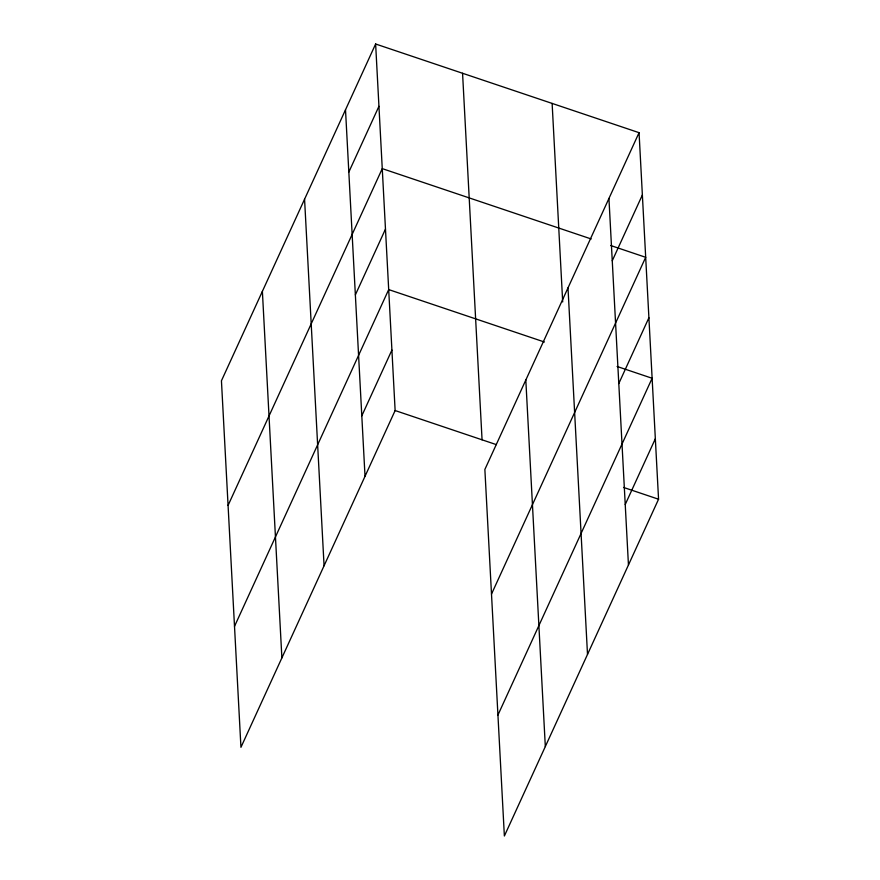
<?xml version="1.0" encoding="UTF-8"?>
<svg xmlns="http://www.w3.org/2000/svg" width="880" height="880" viewBox="0 0 880 880"><rect width="100%" height="100%" fill="white"/><g stroke="black" fill="none" stroke-linecap="round" stroke-linejoin="round"><path stroke-width="1.32" d="M375.628 44L221.441 380.776L240.944 747.318L395.131 410.542L375.628 44L639.056 132.682L658.559 499.224L504.372 836L484.869 469.458L639.056 132.682M348.832 172.084L378.939 106.315M228.074 505.406L382.261 168.63L591.195 238.964M355.366 294.877L385.473 229.108M234.509 626.362L388.696 289.586L544.423 342.012M361.801 415.844L391.919 350.064M612.26 260.766L642.367 194.986M491.502 594.077L645.689 257.301L610.654 245.509M618.794 383.559L648.901 317.779M497.937 715.044L652.124 378.268L617.089 366.476M625.229 504.515L655.347 438.746M395.131 410.542L496.342 444.62M623.535 487.432L658.559 499.224M608.938 198.451L628.452 565.004M567.996 287.881L587.51 654.434M552.123 103.411L562.694 301.961M525.811 380.028L545.325 746.57M462.561 73.26L482.064 439.813M345.51 109.78L365.024 476.322M304.568 199.21L324.071 565.752M262.383 291.346L281.886 657.888"/></g></svg>
